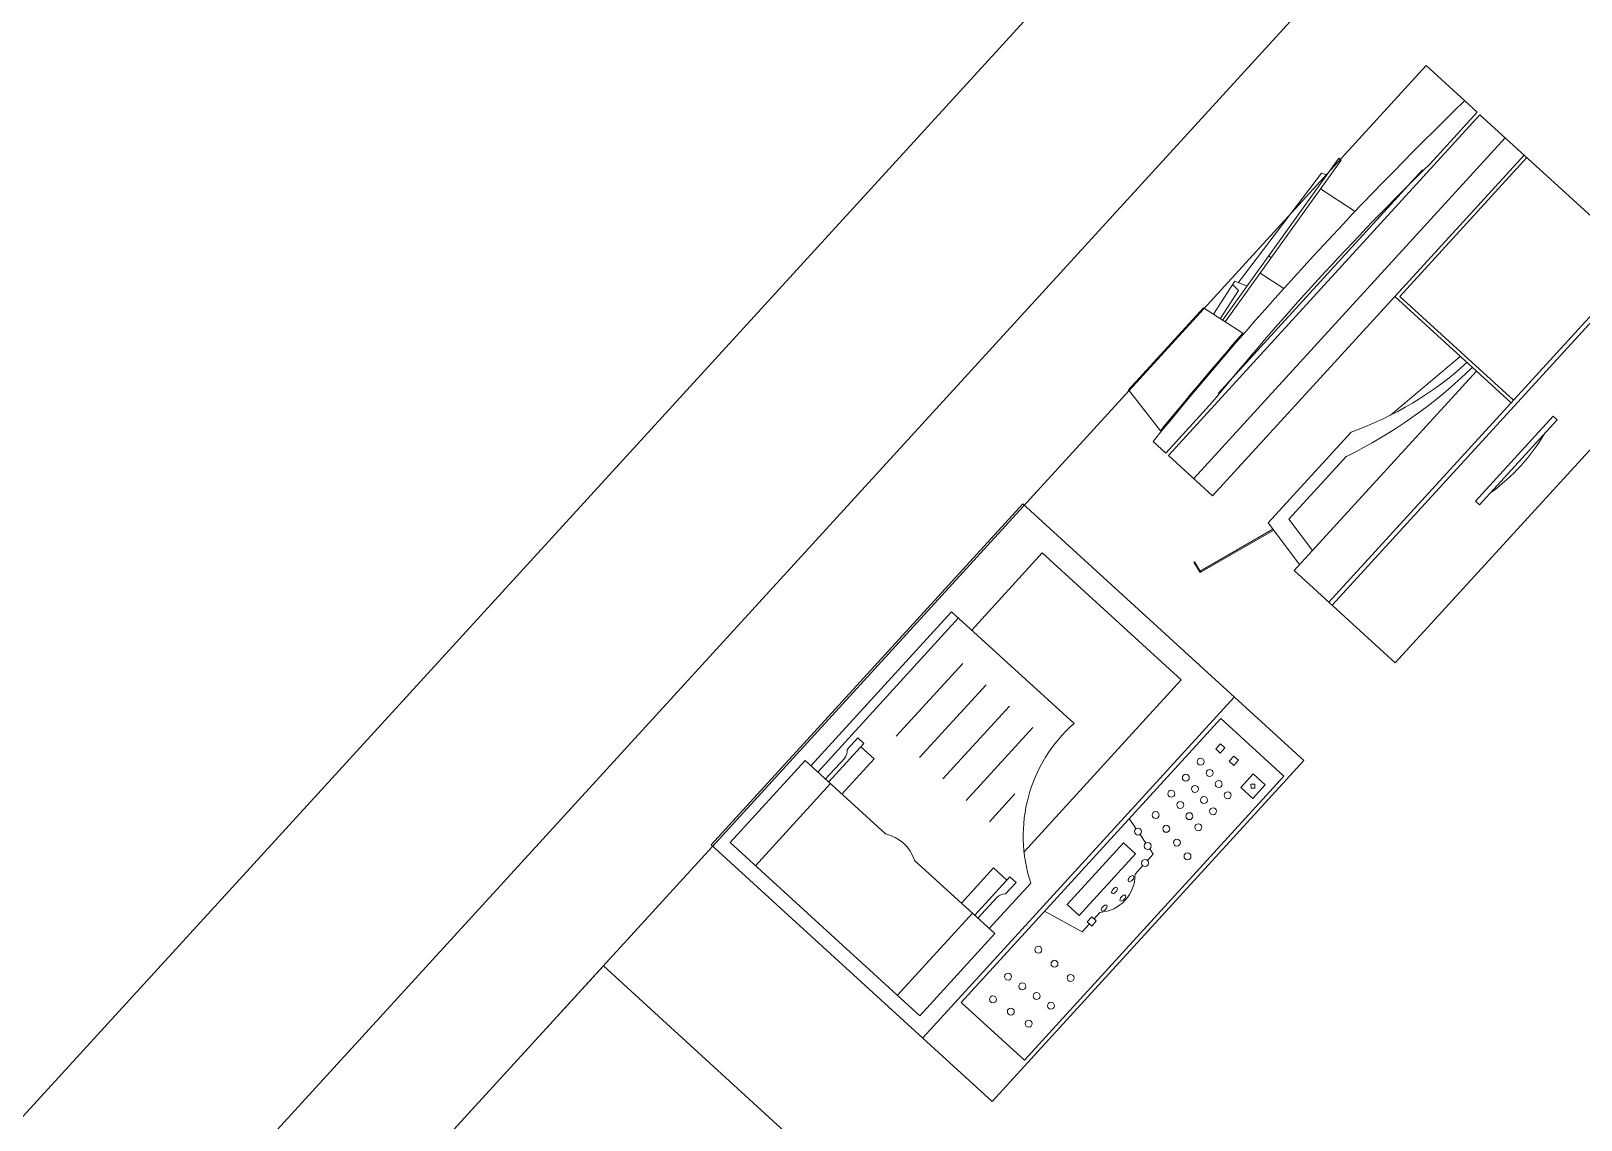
# Model space of a CAD drawing. Header units: metres. Extents: x 750 to 3116, y -341 to 1465.
# Drawn here: x 1568.821 to 1570.633, y 34.714 to 35.988 of the extents above; entities that cross this region are included whole.
import ezdxf

# ---------------------------------------------------------------- set-up
doc = ezdxf.new("R2010")
doc.units = ezdxf.units.M
doc.layers.add('Furniture', color=44, linetype='Continuous', lineweight=5)
doc.layers.add('Wall ext', color=20, linetype='Continuous', lineweight=18)

msp = doc.modelspace()

# ---------------------------------------------------------------- linework, layer by layer
at = {"layer": 'Furniture', "color": 252, "true_color": 0x939598}
for p, q in [((1570.5118, 35.8929), (1570.4971, 35.9064)), ((1570.1507, 35.4913), (1570.515, 35.89)), ((1570.4567, 35.8325), (1570.5118, 35.8929)), ((1570.515, 35.89), (1570.7802, 35.6476)), ((1570.1803, 35.4644), (1570.5445, 35.863)), ((1570.2024, 35.4441), (1570.5666, 35.8428)), ((1570.2145, 35.65), (1570.35, 35.8392)), ((1570.2171, 35.6476), (1570.3526, 35.8367)), ((1570.35, 35.8392), (1570.3526, 35.8367)), ((1570.4214, 35.6775), (1570.5698, 35.8399)), ((1570.2088, 35.5639), (1570.4479, 35.8256)), ((1570.3298, 35.8215), (1570.2323, 35.6935)), ((1570.3358, 35.8195), (1570.3298, 35.8215)), ((1570.369, 35.7769), (1570.3285, 35.8031)), ((1570.2709, 35.7226), (1570.2682, 35.725)), ((1570.2856, 35.6867), (1570.258, 35.7046)), ((1570.3383, 35.3199), (1570.7026, 35.7186)), ((1570.3421, 35.3164), (1570.7064, 35.7151)), ((1570.2282, 35.6951), (1570.2033, 35.6566)), ((1570.2327, 35.6845), (1570.2113, 35.6514)), ((1570.2258, 35.6914), (1570.2327, 35.6845)), ((1570.2427, 35.6894), (1570.2282, 35.6951)), ((1570.4154, 35.6772), (1570.5513, 35.553)), ((1570.4214, 35.6775), (1570.5542, 35.5561)), ((1570.1039, 35.5682), (1570.1916, 35.6642)), ((1570.2376, 35.6343), (1570.1916, 35.6642)), ((1570.416, 35.249), (1570.7802, 35.6476)), ((1570.4105, 35.5385), (1570.4918, 35.6073)), ((1570.2978, 35.3569), (1570.5108, 35.59)), ((1570.1415, 35.5203), (1570.1039, 35.5682)), ((1570.1476, 35.4942), (1570.2027, 35.5546)), ((1570.1328, 35.5077), (1570.1476, 35.4942)), ((1570.2675, 35.4127), (1570.3644, 35.5187)), ((1570.1507, 35.4913), (1570.2024, 35.4441)), ((1570.2916, 35.4168), (1570.3588, 35.4904)), ((1569.9804, 35.4347), (1569.6162, 35.036)), ((1570.3089, 35.1346), (1569.9804, 35.4347)), ((1570.3041, 35.3637), (1570.2675, 35.4127)), ((1570.319, 35.3801), (1570.2916, 35.4168)), ((1570.2729, 35.405), (1570.1878, 35.3561)), ((1570.274, 35.4039), (1570.1878, 35.3545)), ((1570.0032, 35.3775), (1569.9207, 35.2872)), ((1570.1657, 35.229), (1570.0032, 35.3775)), ((1570.1812, 35.3669), (1570.1806, 35.3664)), ((1570.1878, 35.3545), (1570.1806, 35.3664)), ((1570.1885, 35.3549), (1570.1812, 35.3669)), ((1570.2978, 35.3569), (1570.416, 35.249)), ((1569.7327, 35.1285), (1569.8973, 35.3086)), ((1569.8973, 35.3086), (1570.0404, 35.1779)), ((1569.7408, 35.1211), (1569.9054, 35.3013)), ((1569.8323, 35.1629), (1569.9102, 35.2482)), ((1569.8596, 35.138), (1569.9375, 35.2232)), ((1569.9819, 35.0278), (1570.1657, 35.229)), ((1569.8634, 34.8101), (1570.2277, 35.2088)), ((1569.887, 35.113), (1569.9649, 35.1982)), ((1569.7751, 35.1476), (1569.7874, 35.1612)), ((1569.7874, 35.1612), (1569.7947, 35.1545)), ((1569.9143, 35.088), (1569.9922, 35.1733)), ((1569.7535, 35.1095), (1569.7947, 35.1545)), ((1569.7911, 35.1507), (1569.8066, 35.1366)), ((1569.7262, 35.1345), (1569.6385, 35.0385)), ((1569.82, 35.0487), (1569.7262, 35.1345)), ((1569.7497, 35.113), (1569.7722, 35.1375)), ((1569.8066, 35.1366), (1569.769, 35.0954)), ((1569.9446, 34.7359), (1570.3089, 35.1346)), ((1569.6681, 35.0115), (1569.7557, 35.1075)), ((1569.9416, 35.063), (1569.9713, 35.0955)), ((1570.105, 35.0666), (1570.1129, 35.0548)), ((1569.6162, 35.036), (1569.9446, 34.7359)), ((1569.6385, 35.0385), (1569.86, 34.8361)), ((1570.1175, 35.0481), (1570.1243, 35.038)), ((1570.1288, 35.0312), (1570.133, 35.0251)), ((1569.9477, 34.9321), (1569.8539, 35.0178)), ((1570.1261, 35.0177), (1570.133, 35.0251)), ((1569.9463, 35.0089), (1569.9087, 34.9677)), ((1569.9242, 34.9536), (1569.9653, 34.9986)), ((1569.9618, 34.9948), (1569.9463, 35.0089)), ((1569.9726, 34.992), (1569.9653, 34.9986)), ((1570.1117, 35.0018), (1570.1207, 35.0117)), ((1569.9412, 34.938), (1569.9898, 34.9912)), ((1569.9602, 34.9785), (1569.9726, 34.992)), ((1569.9279, 34.9501), (1569.9504, 34.9747)), ((1570.0059, 34.9582), (1570.0497, 34.9341)), ((1569.8338, 34.8601), (1569.9215, 34.9561)), ((1570.0497, 34.9341), (1570.0583, 34.9434)), ((1570.0638, 34.9494), (1570.0706, 34.9569)), ((1569.86, 34.8361), (1569.9477, 34.9321)), ((1569.4901, 34.8944), (1568.9102, 34.2598)), ((1569.8608, 34.5557), (1569.4901, 34.8944))]:
    msp.add_line(p, q, dxfattribs=at)
msp.add_lwpolyline([(1568.9102, 34.2598), (1570.4522, 35.9474), (1570.4971, 35.9064)], dxfattribs=at)
for points in [[(1570.5097, 35.4379), (1570.6005, 35.5373), (1570.6052, 35.533), (1570.5144, 35.4336)], [(1569.9823, 34.7841), (1570.2858, 35.1163), (1570.212, 35.1838), (1569.9084, 34.8516)], [(1570.206, 35.1482), (1570.2115, 35.1541), (1570.2168, 35.1493), (1570.2113, 35.1433)], [(1570.2219, 35.1337), (1570.2273, 35.1396), (1570.2326, 35.1348), (1570.2272, 35.1288)], [(1570.2352, 35.103), (1570.2498, 35.119), (1570.2639, 35.106), (1570.2493, 35.0901)], [(1570.2474, 35.1022), (1570.2472, 35.1069), (1570.2517, 35.1071), (1570.2519, 35.1024)], [(1570.0323, 34.9662), (1570.0981, 35.0383), (1570.1124, 35.0253), (1570.0465, 34.9532)], [(1570.0557, 34.9459), (1570.0611, 34.9518), (1570.0664, 34.947), (1570.061, 34.941)]]:
    msp.add_lwpolyline(points, close=True, dxfattribs=at)
for points, const_width in [([(1569.8323, 35.1629), (1569.9102, 35.2482)], 0.0002), ([(1569.8596, 35.138), (1569.9375, 35.2232)], 0.0002), ([(1569.887, 35.113), (1569.9649, 35.1982)], 0.0002), ([(1569.9143, 35.088), (1569.9922, 35.1733)], 0.0002), ([(1569.9416, 35.063), (1569.9713, 35.0955)], 0.0002), ([(1570.0323, 34.9662), (1570.0465, 34.9532), (1570.1124, 35.0253), (1570.0981, 35.0383), (1570.0323, 34.9662)], 0.001)]:
    msp.add_lwpolyline(points, dxfattribs=dict(at, const_width=const_width))
for centre in [(1570.1883, 35.1331), (1570.1989, 35.1201), (1570.1711, 35.1144), (1570.1817, 35.1013), (1570.2095, 35.107), (1570.154, 35.0957), (1570.1646, 35.0826), (1570.1923, 35.0883), (1570.2201, 35.0939), (1570.1358, 35.0708), (1570.1752, 35.0695), (1570.2029, 35.0752), (1570.1152, 35.0515), (1570.1482, 35.0547), (1570.1858, 35.0565), (1570.1266, 35.0346), (1570.1606, 35.0386), (1570.1234, 35.0147), (1570.173, 35.0225), (1569.9987, 34.9133), (1569.9632, 34.8818), (1570.0175, 34.8968), (1569.9799, 34.8704), (1570.0363, 34.8803), (1569.9456, 34.8551), (1569.9966, 34.8591), (1570.0133, 34.8477), (1569.9665, 34.8409), (1569.9874, 34.8268)]:
    msp.add_circle(centre, 0.00406, dxfattribs=at)
for centre, radius, start, end in [((1573.6452, 32.6642), 4.5191, 134.1569, 141.0074), ((1572.7599, 33.4731), 3.2972, 134.309, 140.8553), ((1573.6443, 32.665), 4.5191, 138.9239, 140.8147), ((1570.1054, 36.0043), 0.5731, 296.25, 314.339), ((1570.2293, 35.8971), 0.4017, 289.6519, 312.3205), ((1570.3878, 35.6392), 0.2369, 306.1166, 329.0477), ((1570.1562, 35.0463), 0.1753, 131.3568, 198.3064), ((1569.7603, 35.1463), 0.0148, 323.3853, 4.9513), ((1569.8094, 35.0032), 0.0468, 18.254, 76.9103), ((1570.0677, 35.0008), 0.044, 273.786, 1.3783), ((1569.9602, 34.9637), 0.0148, 90.213, 131.779)]:
    msp.add_arc(centre, radius, start, end, dxfattribs=at)
at = {"layer": 'Furniture', "color": 252, "true_color": 0x939598, "extrusion": (0, 0, -1)}
msp.add_ellipse((1570.107, 34.9964), major_axis=(0.00294, 0.00321), ratio=0.529412, dxfattribs=at)
at = {"layer": 'Furniture', "color": 252, "true_color": 0x939598}
for centre in [(1570.0877, 34.9825), (1570.0974, 34.9737), (1570.0756, 34.962)]:
    msp.add_ellipse(centre, major_axis=(-0.00294, -0.00321), ratio=0.529412, dxfattribs=at)
at = {"layer": 'Wall ext', "color": 252, "true_color": 0x939598}
for p, q in [((1564.4997, 29.9996), (1571.6792, 37.8573)), ((1564.6695, 29.8445), (1571.849, 37.7021))]:
    msp.add_line(p, q, dxfattribs=at)

doc.saveas('drawing.dxf')
